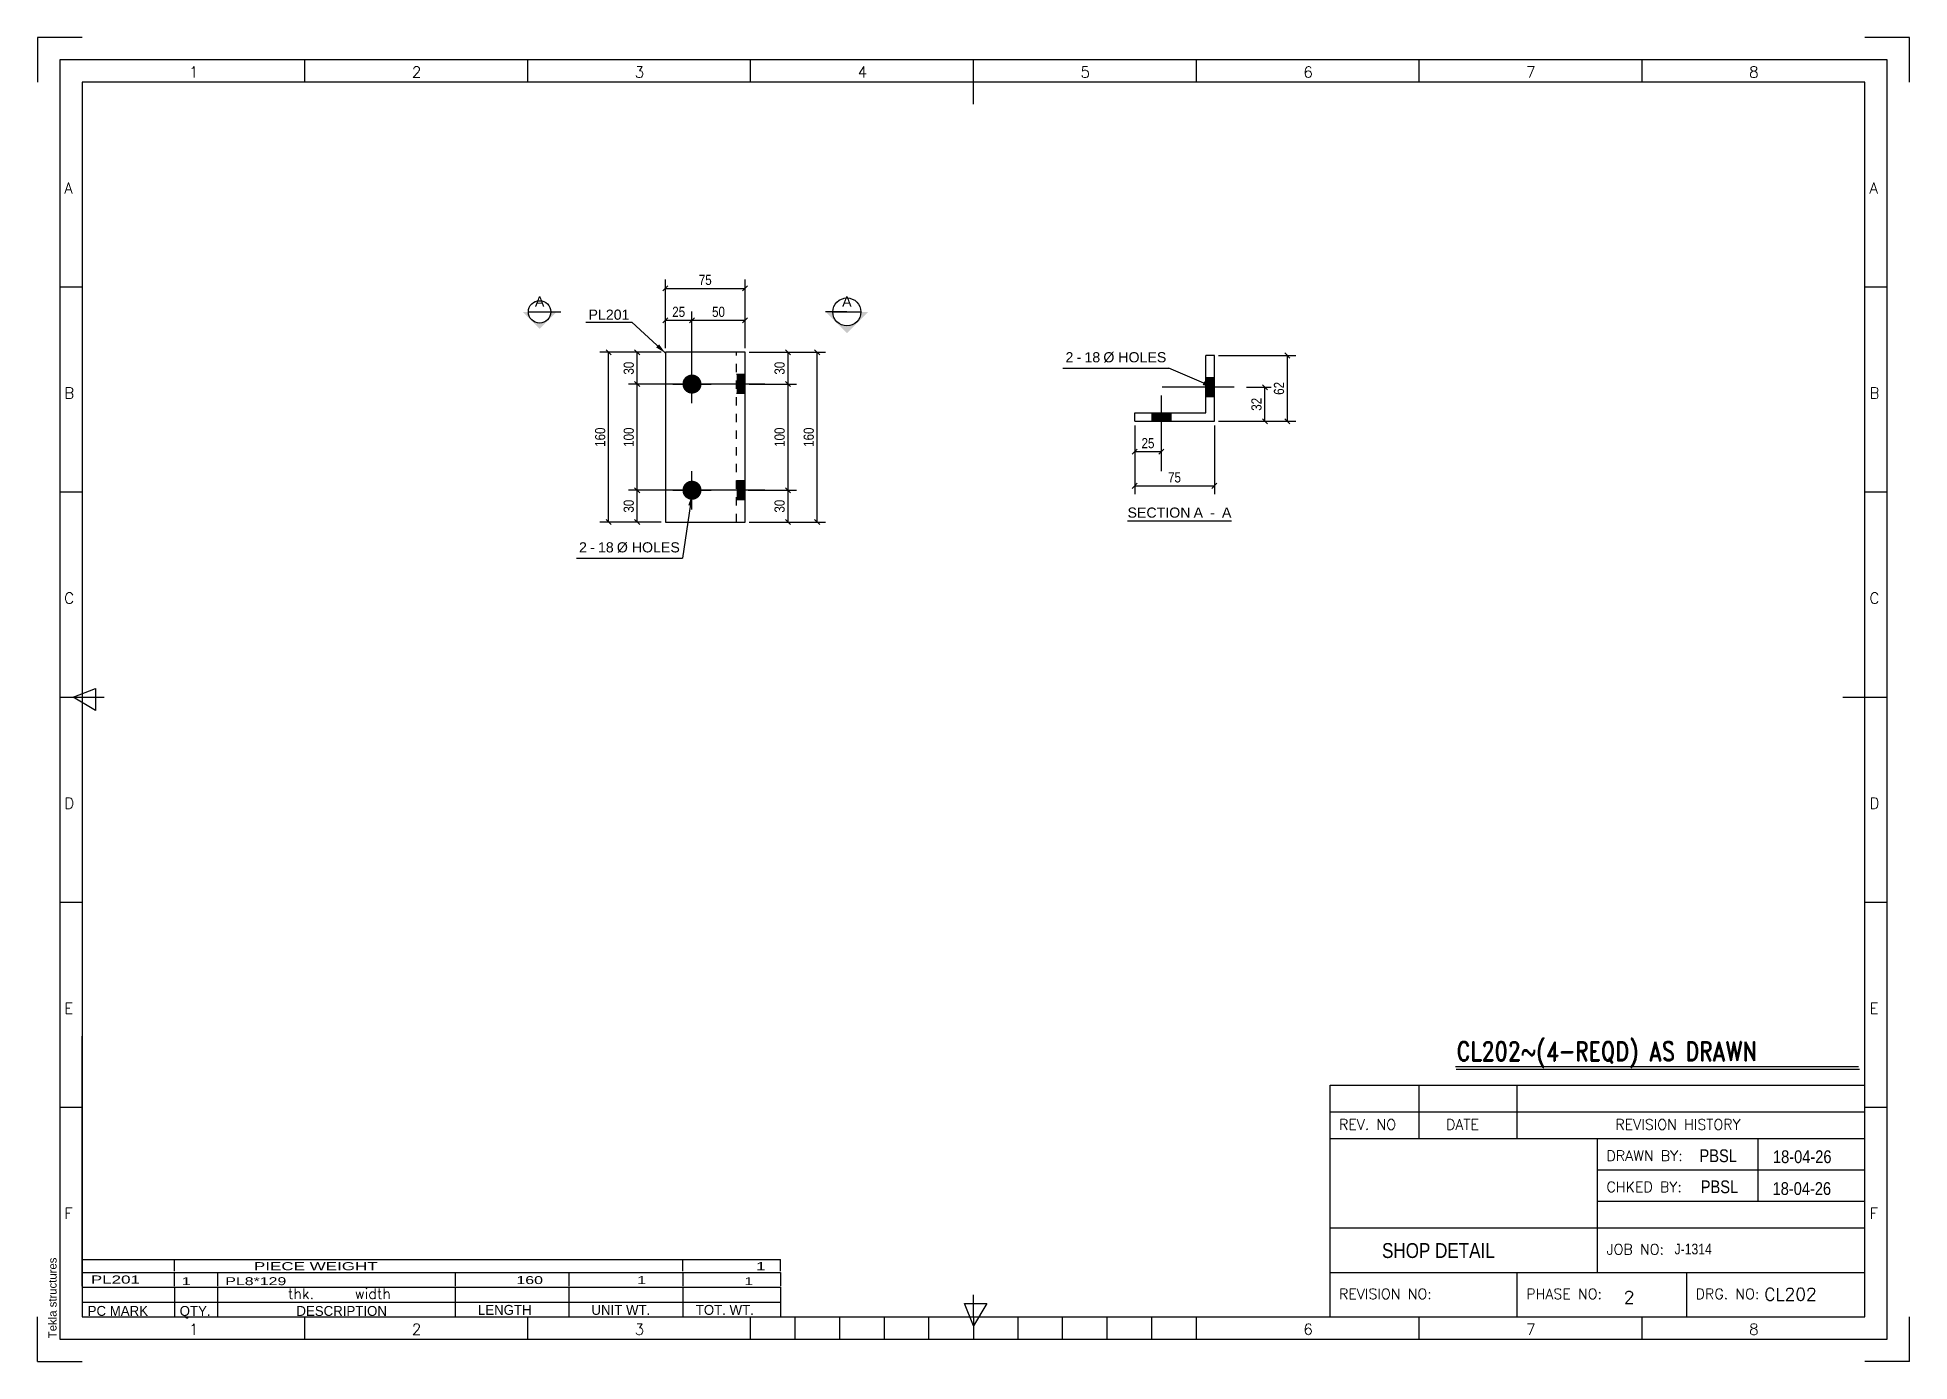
# Model space of a CAD drawing. Header units: millimetres. Extents: x -148 to 293, y -218 to 94.
import ezdxf

# ---------------------------------------------------------------- set-up
doc = ezdxf.new("R2010")
doc.units = ezdxf.units.MM
doc.linetypes.add('DXK_LINE_DOT2', pattern=[3.9198, 1.9599, -1.9599])
doc.styles.add('ari', font='', dxfattribs={"height": 0.2})
doc.styles.add('aria', font='', dxfattribs={"height": 0.2})
doc.styles.add('Arial', font='arial.ttf', dxfattribs={"height": 0.2})
doc.styles.add('Arial Narrow', font='ARIALN.TTF', dxfattribs={"height": 0.2})
doc.styles.add('RomanD', font='romand__.ttf', dxfattribs={"height": 0.2})
doc.styles.add('romand__', font='', dxfattribs={"height": 0.2})
doc.styles.add('RomanS', font='romans__.ttf', dxfattribs={"height": 0.2})
doc.styles.add('romans__', font='', dxfattribs={"height": 0.2})
doc.styles.get('ari').set_extended_font_data('ari')
doc.styles.get('aria').set_extended_font_data('aria')
doc.styles.get('romand__').set_extended_font_data('romand__')
doc.styles.get('romans__').set_extended_font_data('romans__')

msp = doc.modelspace()

# ---------------------------------------------------------------- hatches: boundary and pattern name
at = {"linetype": 'Continuous'}
for color, points in [(30, [(-1.5, 21.86), (0, 19.8), (-2.18, 21.13)]), (1, [(4, 12.5, -1), (8.5, 12.5, -1)]), (1, [(18.76, 10.25), (18.76, 14.75), (16.76, 14.75), (16.76, 10.25)]), (96, [(127.31, 13.99), (127.31, 9.49), (129.31, 9.49), (129.31, 13.99)]), (30, [(126.94, 13.19), (129.04, 11.74), (126.54, 12.28)]), (96, [(114.55, 3.74), (119.05, 3.74), (119.05, 5.74), (114.55, 5.74)]), (1, [(4, -12.5, -1), (8.5, -12.5, -1)]), (1, [(18.76, -14.75), (18.76, -10.25), (16.76, -10.25), (16.76, -14.75)]), (30, [(5.38, -16.04), (6.25, -13.65), (6.37, -16.19)])]:
    msp.add_hatch(color=color, dxfattribs=at).paths.add_polyline_path(points)

# ---------------------------------------------------------------- linework, layer by layer
at = {"color": 7, "linetype": 'Continuous'}
for p, q in [((-147.93, 94.14), (-147.93, 83.64)), ((-137.43, 94.14), (-147.93, 94.14)), ((293.07, 94.14), (282.57, 94.14)), ((293.07, 83.64), (293.07, 94.14)), ((-147.93, -217.71), (-147.93, -207.21)), ((293.07, -217.71), (293.07, -207.21)), ((-147.93, -217.71), (-137.43, -217.71)), ((293.07, -217.71), (282.57, -217.71))]:
    msp.add_line(p, q, dxfattribs=at)
at = {"color": 3, "linetype": 'Continuous'}
for p, q in [((287.82, 88.89), (-142.68, 88.89)), ((-142.68, 88.89), (-142.68, -212.46)), ((287.82, -212.46), (287.82, 88.89)), ((-142.68, -212.46), (287.82, -212.46))]:
    msp.add_line(p, q, dxfattribs=at)
at = {"color": 1, "linetype": 'Continuous'}
for p, q in [((-84.93, 83.64), (-84.93, 88.89)), ((-32.43, 83.64), (-32.43, 88.89)), ((20.07, 83.64), (20.07, 88.89)), ((72.57, 78.39), (72.57, 88.89)), ((125.07, 83.64), (125.07, 88.89)), ((177.57, 83.64), (177.57, 88.89)), ((230.07, 83.64), (230.07, 88.89)), ((282.57, 83.64), (-137.43, 83.64)), ((-137.43, 83.64), (-137.43, -207.21)), ((282.57, -207.21), (282.57, 83.64)), ((-137.43, 35.34), (-142.68, 35.34)), ((287.82, 35.34), (282.57, 35.34)), ((6.25, 8), (6.25, 17)), ((18.76, 14.75), (16.76, 14.75)), ((1.75, 12.5), (10.75, 12.5)), ((23.42, 12.5), (6.47, 12.5)), ((18.76, 10.25), (16.76, 10.25)), ((6.25, -17), (6.25, -8)), ((-137.43, -12.96), (-142.68, -12.96)), ((1.75, -12.5), (10.75, -12.5)), ((23.42, -12.5), (6.47, -12.5)), ((18.76, -10.25), (16.76, -10.25)), ((287.82, -12.96), (282.57, -12.96)), ((18.76, -14.75), (16.76, -14.75)), ((-142.68, -61.26), (-132.18, -61.26)), ((-139.53, -61.26), (-134.28, -59.16)), ((-134.28, -64.41), (-139.53, -61.26)), ((-134.28, -59.16), (-134.28, -64.41)), ((277.32, -61.26), (287.82, -61.26)), ((-137.43, -109.56), (-142.68, -109.56)), ((287.82, -109.56), (282.57, -109.56)), ((156.57, -207.21), (156.57, -152.61)), ((156.57, -152.61), (282.57, -152.61)), ((177.57, -165.21), (177.57, -152.61)), ((200.67, -165.21), (200.67, -152.61)), ((-137.43, -157.86), (-142.68, -157.86)), ((287.82, -157.86), (282.57, -157.86)), ((156.57, -158.91), (282.57, -158.91)), ((156.57, -165.21), (282.57, -165.21)), ((219.57, -186.21), (219.57, -165.21)), ((257.37, -179.91), (257.37, -165.21)), ((219.57, -172.56), (282.57, -172.56)), ((219.57, -179.91), (282.57, -179.91)), ((156.57, -186.21), (282.57, -186.21)), ((219.57, -196.71), (219.57, -186.21)), ((156.57, -196.71), (282.57, -196.71)), ((200.67, -207.21), (200.67, -196.71)), ((240.57, -207.21), (240.57, -196.71)), ((72.57, -207.21), (72.57, -201.96)), ((-137.43, -207.21), (282.57, -207.21)), ((-84.93, -212.46), (-84.93, -207.21)), ((-32.43, -212.46), (-32.43, -207.21)), ((20.07, -212.46), (20.07, -207.21)), ((30.57, -212.46), (30.57, -207.21)), ((41.07, -212.46), (41.07, -207.21)), ((51.57, -212.46), (51.57, -207.21)), ((62.07, -212.46), (62.07, -207.21)), ((70.47, -204.06), (75.72, -204.06)), ((72.57, -209.31), (70.47, -204.06)), ((75.72, -204.06), (72.57, -209.31)), ((72.57, -207.21), (72.57, -212.46)), ((83.07, -212.46), (83.07, -207.21)), ((93.57, -212.46), (93.57, -207.21)), ((104.07, -212.46), (104.07, -207.21)), ((114.57, -212.46), (114.57, -207.21)), ((125.07, -212.46), (125.07, -207.21)), ((177.57, -212.46), (177.57, -207.21)), ((230.07, -212.46), (230.07, -207.21)), ((20.07, -212.46), (125.07, -212.46))]:
    msp.add_line(p, q, dxfattribs=at)
at = {"color": 4, "linetype": 'Continuous'}
for p, q in [((0.6, 35.65), (-0.6, 34.45)), ((0, 21), (0, 37.1)), ((18.16, 34.45), (19.36, 35.65)), ((18.76, 21), (18.76, 37.1)), ((0, 35.05), (18.76, 35.05)), ((0.6, 28.13), (-0.6, 26.93)), ((0, 21), (0, 29.58)), ((0, 27.53), (6.25, 27.53)), ((6.85, 28.13), (5.65, 26.93)), ((5.65, 26.93), (6.85, 28.13)), ((6.25, 13.5), (6.25, 29.58)), ((6.25, 13.5), (6.25, 29.58)), ((6.25, 27.53), (18.76, 27.53)), ((18.16, 26.93), (19.36, 28.13)), ((18.76, 21), (18.76, 29.58)), ((-1, 20), (-15.44, 20)), ((-12.79, 19.4), (-13.99, 20.6)), ((-13.39, -20), (-13.39, 20)), ((-1, 20), (-8.71, 20)), ((-6.06, 19.4), (-7.26, 20.6)), ((-6.66, 12.5), (-6.66, 20)), ((19.76, 20), (30.88, 20)), ((29.48, 19.4), (28.28, 20.6)), ((28.88, 12.5), (28.88, 20)), ((36.34, 19.4), (35.14, 20.6)), ((35.74, -20), (35.74, 20)), ((130.31, 19.24), (148.52, 19.24)), ((147.12, 18.64), (145.92, 19.84)), ((146.52, 3.74), (146.52, 19.24)), ((5.25, 12.5), (-8.71, 12.5)), ((5.25, 12.5), (-8.71, 12.5)), ((-6.06, 11.9), (-7.26, 13.1)), ((-7.26, 13.1), (-6.06, 11.9)), ((-6.66, -12.5), (-6.66, 12.5)), ((19.76, 12.5), (30.88, 12.5)), ((28.28, 13.1), (29.48, 11.9)), ((116.8, 9.84), (116.8, -5.4)), ((136.91, 11.74), (143.21, 11.74)), ((141.81, 11.14), (140.61, 12.34)), ((141.21, 3.74), (141.21, 11.74)), ((110.55, 2.74), (110.55, -13.46)), ((110.55, 2.74), (110.55, -5.4)), ((129.31, 2.74), (129.31, -13.46)), ((130.31, 3.74), (143.21, 3.74)), ((140.61, 4.34), (141.81, 3.14)), ((145.92, 4.34), (147.12, 3.14)), ((111.15, -2.8), (109.95, -4)), ((110.55, -3.4), (116.8, -3.4)), ((116.2, -4), (117.4, -2.8)), ((5.25, -12.5), (-8.71, -12.5)), ((5.25, -12.5), (-8.71, -12.5)), ((-7.26, -11.9), (-6.06, -13.1)), ((-6.06, -13.1), (-7.26, -11.9)), ((-6.66, -20), (-6.66, -12.5)), ((19.49, -12.5), (30.88, -12.5)), ((19.49, -12.5), (30.88, -12.5)), ((28.28, -11.9), (29.48, -13.1)), ((29.48, -13.1), (28.28, -11.9)), ((28.88, -20), (28.88, -12.5)), ((111.15, -10.86), (109.95, -12.06)), ((110.55, -11.46), (129.31, -11.46)), ((128.71, -12.06), (129.91, -10.86)), ((-1, -20), (-15.44, -20)), ((-13.99, -19.4), (-12.79, -20.6)), ((-1, -20), (-8.71, -20)), ((-7.26, -19.4), (-6.06, -20.6)), ((19.76, -20), (37.74, -20)), ((19.76, -20), (30.88, -20)), ((28.28, -19.4), (29.48, -20.6)), ((35.14, -19.4), (36.34, -20.6)), ((186.07, -148.21), (281.07, -148.21)), ((186.28, -148.83), (281.28, -148.83))]:
    msp.add_line(p, q, dxfattribs=at)
at = {"color": 2, "linetype": 'Continuous'}
for p, q in [((18.76, 20), (0, 20)), ((0, 20), (0, -20)), ((18.76, -20), (18.76, 20)), ((129.31, 19.24), (127.31, 19.24)), ((127.31, 5.74), (127.31, 19.24)), ((129.31, 3.74), (129.31, 19.24)), ((110.55, 3.74), (110.55, 5.74)), ((110.55, 5.74), (127.31, 5.74)), ((110.55, 3.74), (129.31, 3.74)), ((0, -20), (18.76, -20))]:
    msp.add_line(p, q, dxfattribs=at)
at = {"color": 7, "linetype": 'DXK_LINE_DOT2'}
msp.add_line((16.76, -20), (16.76, 20), dxfattribs=at)
at = {"color": 96, "linetype": 'Continuous'}
for p, q in [((129.31, 13.99), (127.31, 13.99)), ((116.8, 8.94), (116.8, -8.01)), ((133.97, 11.74), (117.02, 11.74)), ((129.31, 9.49), (127.31, 9.49)), ((114.55, 5.74), (114.55, 3.74)), ((119.05, 5.74), (119.05, 3.74))]:
    msp.add_line(p, q, dxfattribs=at)
at = {"color": 30, "linetype": 'Continuous'}
msp.add_line((108.85, -19.71), (133.31, -19.71), dxfattribs=at)
at = {"color": 5, "linetype": 'Continuous'}
for p, q in [((-137.43, -137.91), (-137.43, -141.06)), ((-137.43, -144.21), (-137.43, -141.06)), ((-137.43, -148.41), (-137.43, -144.21)), ((-137.43, -151.56), (-137.43, -148.41)), ((-137.43, -155.76), (-137.43, -151.56)), ((-137.43, -158.91), (-137.43, -155.76)), ((-137.43, -163.11), (-137.43, -158.91)), ((-137.43, -166.26), (-137.43, -163.11)), ((-137.43, -170.46), (-137.43, -166.26)), ((-137.43, -173.61), (-137.43, -170.46)), ((-137.43, -177.81), (-137.43, -173.61)), ((-137.43, -180.96), (-137.43, -177.81)), ((-137.43, -185.16), (-137.43, -180.96)), ((-137.43, -188.31), (-137.43, -185.16)), ((-137.43, -192.51), (-137.43, -188.31)), ((-137.43, -195.66), (-137.43, -192.51)), ((-137.43, -193.71), (-137.43, -196.46)), ((-137.43, -193.71), (27.07, -193.71)), ((-115.68, -196.46), (-115.68, -193.71)), ((4.07, -196.46), (4.07, -193.71)), ((27.07, -196.46), (27.07, -193.71)), ((-137.43, -199.86), (-137.43, -195.66)), ((-137.43, -199.96), (-137.43, -196.71)), ((-137.43, -196.71), (27.07, -196.71)), ((-115.68, -199.96), (-115.68, -196.71)), ((-105.43, -199.96), (-105.43, -196.71)), ((-49.43, -199.96), (-49.43, -196.71)), ((-22.68, -199.96), (-22.68, -196.71)), ((4.07, -196.71), (4.07, -199.96)), ((27.07, -196.71), (27.07, -199.96)), ((-137.43, -199.86), (-137.43, -207.21)), ((-137.43, -200.21), (27.07, -200.21)), ((-137.43, -200.21), (-137.43, -207.21)), ((-115.68, -200.21), (-115.68, -207.21)), ((-105.43, -207.21), (-105.43, -200.21)), ((-49.43, -207.21), (-49.43, -200.21)), ((-22.68, -207.21), (-22.68, -200.21)), ((4.07, -200.21), (4.07, -207.21)), ((27.07, -200.21), (27.07, -207.21)), ((-137.43, -203.71), (27.07, -203.71)), ((-137.43, -207.21), (27.07, -207.21)), ((-137.43, -207.21), (35.82, -207.21))]:
    msp.add_line(p, q, dxfattribs=at)

# ---------------------------------------------------------------- texts
at = {"color": 1, "linetype": 'Continuous'}
for s, height, style, p in [('1', 2.6, 'RomanS', (-112.23, 84.69)), ('2', 2.6, 'RomanS', (-59.73, 84.69)), ('3', 2.6, 'RomanS', (-7.23, 84.69)), ('4', 2.6, 'RomanS', (45.27, 84.69)), ('5', 2.6, 'RomanS', (97.77, 84.69)), ('6', 2.6, 'RomanS', (150.27, 84.69)), ('7', 2.6, 'RomanS', (202.77, 84.69)), ('8', 2.6, 'RomanS', (255.27, 84.69)), ('A', 2.6, 'RomanS', (-141.63, 57.39)), ('A', 2.6, 'RomanS', (283.62, 57.39)), ('B', 2.6, 'RomanS', (-141.63, 9.09)), ('B', 2.6, 'RomanS', (283.62, 9.09)), ('C', 2.6, 'RomanS', (-141.63, -39.21)), ('C', 2.6, 'RomanS', (283.62, -39.21)), ('D', 2.6, 'RomanS', (-141.63, -87.51)), ('D', 2.6, 'RomanS', (283.62, -87.51)), ('E', 2.6, 'RomanS', (-141.63, -135.81)), ('E', 2.6, 'RomanS', (283.62, -135.81)), ('F', 2.6, 'RomanS', (-141.63, -184.11)), ('F', 2.6, 'RomanS', (283.62, -184.11)), ('thk.', 2.477, 'RomanS', (-88.93, -202.96)), ('width', 2.477, 'RomanS', (-73.18, -202.96)), ('PC MARK', 2.333, 'ari', (-136.1, -206.95)), ('QTY.', 2.333, 'ari', (-114.43, -206.96)), ('DESCRIPTION', 2.3333, 'ari', (-86.93, -206.96)), ('LENGTH', 2.333, 'ari', (-44.18, -206.71)), ('UNIT WT.', 2.333, 'ari', (-17.43, -206.71)), ('TOT. WT.', 2.333, 'ari', (7.14, -206.71)), ('1', 2.6, 'RomanS', (-112.23, -211.41)), ('2', 2.6, 'RomanS', (-59.73, -211.41)), ('3', 2.6, 'RomanS', (-7.23, -211.41)), ('6', 2.6, 'RomanS', (150.27, -211.41)), ('7', 2.6, 'RomanS', (202.77, -211.41)), ('8', 2.6, 'RomanS', (255.27, -211.41))]:
    msp.add_text(s, height=height, dxfattribs=dict(at, style=style)).set_placement(p)
at = {"color": 3, "style": 'RomanD', "width": 0.8}
msp.add_text('CL202~(4-REQD) AS DRAWN', height=4.5059, dxfattribs=at).set_placement((186.36, -146.89))
at = {"color": 4, "linetype": 'Continuous', "style": 'romans__'}
for s, p in [('REV. NO', (158.67, -163.11)), ('DATE', (183.87, -163.11)), ('REVISION HISTORY', (223.77, -163.11)), ('DRAWN BY:', (221.67, -170.46)), ('CHKED BY:', (221.67, -177.81)), ('JOB NO:', (221.67, -192.51)), ('REVISION NO:', (158.67, -203.01)), ('PHASE NO:', (202.77, -203.01)), ('DRG. NO:', (242.67, -203.01))]:
    msp.add_text(s, height=2.45, dxfattribs=at).set_placement(p)
at = {"color": 3, "linetype": 'Continuous'}
for s, height, style, p in [('PBSL', 3.006, 'Arial Narrow', (243.59, -170.74)), ('18-04-26', 3.006, 'Arial Narrow', (260.9, -170.97)), ('PBSL', 3.006, 'Arial Narrow', (243.88, -178.05)), ('18-04-26', 3.006, 'Arial Narrow', (260.8, -178.47)), ('SHOP DETAIL', 3.5075, 'Arial Narrow', (168.8, -193.32)), ('J-1314', 2.505, 'Arial Narrow', (237.71, -192.46)), ('2', 2.94, 'romand__', (225.75, -204.06)), ('CL202', 2.94, 'romand__', (258.84, -203.34))]:
    msp.add_text(s, height=height, dxfattribs=dict(at, style=style)).set_placement(p)
at = {"color": 174, "style": 'Arial'}
msp.add_text('Tekla structures', height=1.9102, rotation=90, dxfattribs=at).set_placement((-143.43, -212.21))
at = {"color": 4, "linetype": 'Continuous', "width": 1.5}
for s, height, style, p in [('PL201', 1.91, 'Arial', (-135.35, -199.35)), ('1', 1.87, 'aria', (-113.93, -199.71)), ('PL8*129', 1.867, 'ari', (-103.68, -199.71)), ('160', 1.867, 'ari', (-35.1, -199.46)), ('1', 1.87, 'ari', (-6.65, -199.46)), ('1', 1.87, 'ari', (18.6, -199.71))]:
    msp.add_text(s, height=height, dxfattribs=dict(at, style=style)).set_placement(p)
at = {"color": 1, "linetype": 'Continuous', "style": 'Arial', "width": 1.5}
for s, height, p in [('PIECE WEIGHT', 1.9102, (-96.93, -196.21)), ('1', 1.91, (21.35, -196.21))]:
    msp.add_text(s, height=height, dxfattribs=at).set_placement(p)

# ---------------------------------------------------------------- wipeouts: each hides what was drawn before it
at = {"color": 0, "linetype": 'Continuous'}
for points in [[(-28.53, 30.75), (-28.53, 33.25), (-30.75, 33.25), (-30.75, 30.75)], [(43.85, 30.75), (43.85, 33.25), (41.63, 33.25), (41.63, 30.75)]]:
    msp.add_wipeout(points, dxfattribs=at)
at = {"color": 0}
for points in [[(-8.49, 27.66), (-8.49, 30.16), (-18.12, 30.16), (-18.12, 27.66)], [(96.09, 17.63), (96.09, 20.13), (94.24, 20.13), (94.24, 17.63)], [(-18.5, -27.14), (-18.5, -24.64), (-20.36, -24.64), (-20.36, -27.14)]]:
    msp.add_wipeout(points, dxfattribs=at)

# ---------------------------------------------------------------- next in the draw order: hatches: boundary and pattern name
at = {"linetype": 'Continuous'}
for points in [[(-33.64, 29.5), (-32.28, 29.5, 0.403684), (-29.64, 26.86, 0.410244), (-27, 29.5), (-25.64, 29.5, 0.000008), (-29.64, 25.5)], [(37.74, 29.5), (39.44, 29.5, 0.403684), (42.74, 26.2, 0.410244), (46.04, 29.5), (47.74, 29.5, 0.000008), (42.74, 24.5)]]:
    msp.add_hatch(color=5, dxfattribs=at).paths.add_polyline_path(points)

# ---------------------------------------------------------------- next in the draw order: linework, layer by layer
at = {"color": 5, "linetype": 'Continuous'}
for p, q in [((-32.24, 29.5), (-27.04, 29.5)), ((-29.64, 29.5), (-24.64, 29.5)), ((-29.64, 29.5), (-29.64, 29.5)), ((42.74, 29.5), (37.74, 29.5)), ((39.49, 29.5), (45.99, 29.5)), ((42.74, 29.5), (42.74, 29.5))]:
    msp.add_line(p, q, dxfattribs=at)
at = {"color": 30, "linetype": 'Continuous'}
msp.add_line((-18.72, 27.06), (-7.89, 27.06), dxfattribs=at)
at = {"color": 5, "linetype": 'Continuous'}
for centre, radius in [((-29.64, 29.5), 2.64), ((42.74, 29.5), 3.3)]:
    msp.add_circle(centre, radius, dxfattribs=at)

# ---------------------------------------------------------------- next in the draw order: texts
at = {"color": 5, "linetype": 'Continuous', "style": 'Arial'}
for p in [(-30.75, 30.75), (41.63, 30.75)]:
    msp.add_text('A', height=2.39, dxfattribs=at).set_placement(p)
at = {"color": 3, "style": 'Arial'}
msp.add_text('PL201', height=2.388, dxfattribs=at).set_placement((-18.12, 27.66))

# ---------------------------------------------------------------- next in the draw order: wipeouts: each hides what was drawn before it
at = {"color": 0, "linetype": 'Continuous'}
for points in [[(11.4, 35.35), (11.4, 38.85), (7.36, 38.85), (7.36, 35.35)], [(5.15, 27.83), (5.15, 31.33), (1.1, 31.33), (1.1, 27.83)], [(14.53, 27.83), (14.53, 31.33), (10.48, 31.33), (10.48, 27.83)], [(-6.96, 18.27), (-10.46, 18.27), (-10.46, 14.23), (-6.96, 14.23)], [(28.58, 18.27), (25.08, 18.27), (25.08, 14.23), (28.58, 14.23)], [(140.91, 9.76), (137.41, 9.76), (137.41, 5.72), (140.91, 5.72)], [(-13.69, 2.79), (-17.19, 2.79), (-17.19, -2.79), (-13.69, -2.79)], [(-6.96, 2.79), (-10.46, 2.79), (-10.46, -2.79), (-6.96, -2.79)], [(35.44, 2.79), (31.94, 2.79), (31.94, -2.79), (35.44, -2.79)], [(115.69, -3.1), (115.69, 0.4), (111.65, 0.4), (111.65, -3.1)], [(121.95, -11.16), (121.95, -7.66), (117.9, -7.66), (117.9, -11.16)], [(-6.96, -14.23), (-10.46, -14.23), (-10.46, -18.27), (-6.96, -18.27)], [(123.66, -18.96), (123.66, -16.46), (108.85, -16.46), (108.85, -18.96)]]:
    msp.add_wipeout(points, dxfattribs=at)
at = {"color": 0}
for points in [[(97.95, 17.63), (97.95, 20.13), (96.84, 20.13), (96.84, 17.63)], [(-16.64, -27.14), (-16.64, -24.64), (-17.75, -24.64), (-17.75, -27.14)]]:
    msp.add_wipeout(points, dxfattribs=at)

# ---------------------------------------------------------------- next in the draw order: linework, layer by layer
at = {"color": 30, "linetype": 'Continuous'}
msp.add_line((0, 19.8), (-7.89, 27.06), dxfattribs=at)
at = {"color": 4, "linetype": 'Continuous'}
for p, q in [((19.76, 20), (37.74, 20)), ((19.76, 12.5), (30.88, 12.5)), ((29.48, 11.9), (28.28, 13.1)), ((28.88, -12.5), (28.88, 12.5)), ((130.31, 3.74), (148.52, 3.74))]:
    msp.add_line(p, q, dxfattribs=at)

# ---------------------------------------------------------------- next in the draw order: texts
at = {"color": 7, "linetype": 'Continuous', "style": 'Arial Narrow'}
for s, p in [('75', (7.86, 35.85)), ('25', (1.6, 28.33)), ('50', (10.98, 28.33)), ('25', (112.15, -2.6)), ('75', (118.4, -10.66))]:
    msp.add_text(s, height=2.386, dxfattribs=at).set_placement(p)
for s, p in [('30', (-7.46, 14.73)), ('30', (28.08, 14.73)), ('32', (140.41, 6.22)), ('160', (-14.19, -2.29)), ('100', (-7.46, -2.29)), ('160', (34.94, -2.29)), ('30', (-7.46, -17.77))]:
    msp.add_text(s, height=2.386, rotation=90.0002, dxfattribs=at).set_placement(p)
at = {"color": 3, "style": 'Arial'}
for p in [(94.24, 17.63), (-20.36, -27.14)]:
    msp.add_text('2', height=2.39, dxfattribs=at).set_placement(p)

# ---------------------------------------------------------------- next in the draw order: wipeouts: each hides what was drawn before it
at = {"color": 0}
for points in [[(102.41, 17.63), (102.41, 20.13), (98.7, 20.13), (98.7, 17.63)], [(-12.19, -27.14), (-12.19, -24.64), (-15.89, -24.64), (-15.89, -27.14)]]:
    msp.add_wipeout(points, dxfattribs=at)
at = {"color": 0, "linetype": 'Continuous'}
for points in [[(146.22, 13.51), (142.72, 13.51), (142.72, 9.47), (146.22, 9.47)], [(126.63, -18.96), (126.63, -16.46), (124.41, -16.46), (124.41, -18.96)]]:
    msp.add_wipeout(points, dxfattribs=at)

# ---------------------------------------------------------------- next in the draw order: texts
at = {"color": 3, "style": 'Arial'}
for p in [(96.84, 17.63), (-17.75, -27.14)]:
    msp.add_text('-', height=2.39, dxfattribs=at).set_placement(p)
at = {"color": 7, "linetype": 'Continuous', "style": 'Arial Narrow'}
msp.add_text('62', height=2.386, rotation=90.0002, dxfattribs=at).set_placement((145.72, 9.97))
at = {"color": 3, "linetype": 'Continuous', "style": 'Arial'}
msp.add_text('SECTION', height=2.388, dxfattribs=at).set_placement((108.85, -18.96))

# ---------------------------------------------------------------- next in the draw order: wipeouts: each hides what was drawn before it
at = {"color": 0}
for points in [[(117.98, 17.63), (117.98, 20.13), (103.16, 20.13), (103.16, 17.63)], [(3.38, -27.14), (3.38, -24.64), (-11.44, -24.64), (-11.44, -27.14)]]:
    msp.add_wipeout(points, dxfattribs=at)
at = {"color": 0, "linetype": 'Continuous'}
for points in [[(28.58, 2.79), (25.08, 2.79), (25.08, -2.79), (28.58, -2.79)], [(28.58, -14.23), (25.08, -14.23), (25.08, -18.27), (28.58, -18.27)], [(130.34, -18.96), (130.34, -16.46), (127.38, -16.46), (127.38, -18.96)]]:
    msp.add_wipeout(points, dxfattribs=at)

# ---------------------------------------------------------------- next in the draw order: linework, layer by layer
at = {"color": 30, "linetype": 'Continuous'}
for p, q in [((93.64, 16.28), (118.58, 16.28)), ((129.04, 11.74), (118.58, 16.28)), ((6.25, -13.65), (3.98, -28.49)), ((-20.96, -28.49), (3.98, -28.49))]:
    msp.add_line(p, q, dxfattribs=at)

# ---------------------------------------------------------------- next in the draw order: texts
at = {"color": 3, "style": 'Arial'}
for s, p in [('18', (98.7, 17.63)), ('Ø HOLES', (103.16, 17.63)), ('18', (-15.89, -27.14)), ('Ø HOLES', (-11.44, -27.14))]:
    msp.add_text(s, height=2.388, dxfattribs=at).set_placement(p)
at = {"color": 7, "linetype": 'Continuous', "style": 'Arial Narrow'}
for s, p in [('100', (28.08, -2.29)), ('30', (28.08, -17.77))]:
    msp.add_text(s, height=2.386, rotation=90.0002, dxfattribs=at).set_placement(p)
at = {"color": 3, "linetype": 'Continuous', "style": 'Arial'}
msp.add_text('A', height=2.39, dxfattribs=at).set_placement((124.41, -18.96))

# ---------------------------------------------------------------- next in the draw order: wipeouts: each hides what was drawn before it
at = {"color": 0, "linetype": 'Continuous'}
msp.add_wipeout([(133.31, -18.96), (133.31, -16.46), (131.09, -16.46), (131.09, -18.96)], dxfattribs=at)

# ---------------------------------------------------------------- next in the draw order: texts
at = {"color": 3, "linetype": 'Continuous', "style": 'Arial'}
for s, height, p in [('A', 2.39, (131.09, -18.96)), (' - ', 2.388, (127.38, -18.96))]:
    msp.add_text(s, height=height, dxfattribs=at).set_placement(p)

doc.saveas('drawing.dxf')
